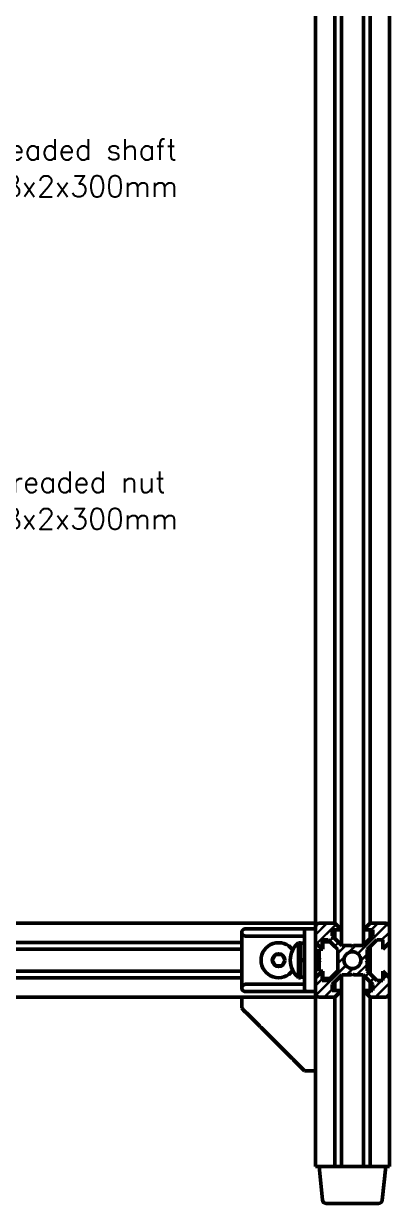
# Model space of a CAD drawing. Extents: x 28090 to 29926, y -10629 to -9321.
# Drawn here: x 28477.6 to 28576.7, y -9955.9 to -9635.7 of the extents above; entities that cross this region are included whole.
import ezdxf

# ---------------------------------------------------------------- set-up
doc = ezdxf.new("R2010")
doc.units = 0
doc.layers.add('Cotas', color=90, linetype='Continuous')
doc.layers.add('Hachura', color=9, linetype='Continuous')
for name, color, linetype, lineweight in [('Fixação e Transmissão', 5, 'Continuous', 50), ('Hotend', 4, 'Continuous', 50), ('Perfis e Cantoneiras', 2, 'Continuous', 50)]:
    doc.layers.add(name, color=color, linetype=linetype, lineweight=lineweight)
doc.styles.get("Standard").update_dxf_attribs({"font": 'romans.shx'})

msp = doc.modelspace()

# ---------------------------------------------------------------- hatches: boundary and pattern name
at = {"layer": 'Hachura'}
h = msp.add_hatch(dxfattribs=at)
h.set_pattern_fill('JIS_LC_8A', color=256, scale=0.25, angle=180.000005)
h.paths.add_polyline_path([(28572.203, -9896.468), (28569.603, -9893.868), (28566.953, -9893.868), (28566.703, -9893.618), (28566.453, -9893.868), (28563.803, -9893.868), (28561.203, -9896.468), (28561.203, -9898.068), (28563.703, -9898.068), (28561.903, -9899.868), (28558.142, -9899.868), (28557.703, -9899.868, -0.4142136), (28556.703, -9898.868), (28556.703, -9894.668), (28558.503, -9892.868), (28558.503, -9895.368), (28560.103, -9895.368), (28562.703, -9892.768), (28562.703, -9890.118), (28562.953, -9889.868), (28562.703, -9889.618), (28562.703, -9886.968), (28560.103, -9884.368), (28558.503, -9884.368), (28558.503, -9886.868), (28556.703, -9885.068), (28556.703, -9880.868, -0.4142136), (28557.703, -9879.868), (28561.903, -9879.868), (28563.703, -9881.668), (28561.903, -9881.668), (28561.203, -9881.668), (28561.203, -9883.268), (28561.903, -9883.968), (28563.703, -9885.768), (28563.803, -9885.868), (28566.453, -9885.868), (28566.703, -9886.118), (28566.953, -9885.868), (28569.603, -9885.868), (28569.703, -9885.768), (28571.503, -9883.968), (28572.203, -9883.268), (28572.203, -9881.668), (28571.503, -9881.668), (28569.703, -9881.668), (28571.503, -9879.868), (28575.703, -9879.868, -0.4142136), (28576.703, -9880.868), (28576.703, -9885.068), (28574.903, -9886.868), (28574.903, -9884.368), (28573.303, -9884.368), (28570.703, -9886.968), (28570.703, -9889.618), (28570.453, -9889.868), (28570.703, -9890.118), (28570.703, -9892.768), (28573.303, -9895.368), (28574.903, -9895.368), (28574.903, -9892.868), (28576.703, -9894.668), (28576.703, -9898.868, -0.4142136), (28575.703, -9899.868), (28575.142, -9899.868), (28574.142, -9899.868), (28571.503, -9899.868), (28569.703, -9898.068), (28572.203, -9898.068), (28572.203, -9896.468)])
h.paths.add_polyline_path([(28564.403, -9889.868, 1), (28569.003, -9889.868, 1), (28564.403, -9889.868)], flags=16)

# ---------------------------------------------------------------- linework, layer by layer
at = {"layer": 'Fixação e Transmissão'}
for p, q in [((28552.103, -9885.118), (28552.603, -9885.118)), ((28552.103, -9885.118), (28552.103, -9894.618)), ((28552.603, -9885.118), (28552.603, -9889.868)), ((28552.603, -9885.268), (28552.603, -9889.868)), ((28553.703, -9885.268), (28553.703, -9894.468)), ((28558.703, -9884.868), (28560.603, -9884.868)), ((28558.703, -9884.868), (28558.703, -9886.868)), ((28560.603, -9884.868), (28562.703, -9886.968)), ((28545.837, -9888.368), (28544.971, -9889.868)), ((28547.569, -9888.368), (28548.435, -9889.868)), ((28556.703, -9887.368), (28557.703, -9887.368)), ((28557.703, -9886.868), (28557.703, -9889.568)), ((28557.703, -9886.868), (28558.703, -9886.868)), ((28562.703, -9886.968), (28562.703, -9892.768)), ((28545.837, -9891.368), (28544.971, -9889.868)), ((28547.569, -9891.368), (28548.435, -9889.868)), ((28547.569, -9891.368), (28547.569, -9891.368)), ((28552.603, -9889.868), (28553.703, -9889.571)), ((28552.603, -9890.166), (28553.703, -9889.868)), ((28552.603, -9890.166), (28552.603, -9894.618)), ((28552.603, -9890.166), (28552.603, -9894.468)), ((28556.703, -9892.368), (28557.703, -9892.368)), ((28557.703, -9889.568), (28558.003, -9889.868)), ((28557.703, -9890.168), (28558.003, -9889.868)), ((28557.703, -9890.168), (28557.703, -9892.868)), ((28552.103, -9894.618), (28552.603, -9894.618)), ((28557.703, -9892.868), (28558.703, -9892.868)), ((28558.703, -9892.868), (28558.703, -9894.868)), ((28558.703, -9894.868), (28560.603, -9894.868)), ((28560.603, -9894.868), (28562.703, -9892.768))]:
    msp.add_line(p, q, dxfattribs=at)
at = {"layer": 'Fixação e Transmissão', "ltscale": 0.1}
for p, q in [((28553.703, -9885.268), (28552.603, -9885.268)), ((28545.837, -9888.368), (28547.569, -9888.368)), ((28545.837, -9891.368), (28547.569, -9891.368)), ((28553.703, -9894.468), (28552.603, -9894.468))]:
    msp.add_line(p, q, dxfattribs=at)
at = {"layer": 'Fixação e Transmissão'}
msp.add_circle((28546.703, -9889.868), 1.732, dxfattribs=at)
for centre, radius, start, end in [((28546.703, -9889.868), 4.75, 36.25467, 323.74533), ((28555.992, -9889.868), 6.139, 129.30765, 230.69235)]:
    msp.add_arc(centre, radius, start, end, dxfattribs=at)
at = {"layer": 'Hachura'}
for p, q in [((28556.703, -9887.868), (28557.703, -9887.868)), ((28556.703, -9891.868), (28557.703, -9891.868))]:
    msp.add_line(p, q, dxfattribs=at)
at = {"layer": 'Hotend'}
for p, q in [((28575.703, -9945.868), (28557.703, -9945.868)), ((28557.703, -9945.868), (28558.613, -9954.968)), ((28575.703, -9945.868), (28574.793, -9954.968)), ((28573.798, -9955.868), (28559.608, -9955.868))]:
    msp.add_line(p, q, dxfattribs=at)
for centre, start, end in [((28559.608, -9954.868), 185.71059, 270), ((28573.798, -9954.868), 270, 354.28941)]:
    msp.add_arc(centre, 1, start, end, dxfattribs=at)
at = {"layer": 'Perfis e Cantoneiras'}
for p, q in [((28556.703, -9945.868), (28556.703, -9500.867)), ((28576.703, -9945.868), (28576.703, -9500.867)), ((28561.903, -9879.868), (28561.903, -9540.866)), ((28563.703, -9885.768), (28563.703, -9540.866)), ((28569.703, -9885.768), (28569.703, -9540.866)), ((28571.503, -9879.868), (28571.503, -9540.866)), ((28430.201, -9879.868), (28556.703, -9879.868)), ((28556.703, -9885.068), (28556.703, -9880.868)), ((28561.903, -9879.868), (28557.703, -9879.868)), ((28561.203, -9883.268), (28561.203, -9881.668)), ((28563.703, -9881.668), (28561.203, -9881.668)), ((28563.703, -9881.668), (28561.903, -9879.868)), ((28561.903, -9883.968), (28561.903, -9881.668)), ((28561.903, -9883.968), (28561.903, -9881.668)), ((28561.903, -9883.968), (28561.903, -9881.668)), ((28569.703, -9881.668), (28571.503, -9879.868)), ((28572.203, -9881.668), (28569.703, -9881.668)), ((28575.703, -9879.868), (28571.503, -9879.868)), ((28571.503, -9883.968), (28571.503, -9881.668)), ((28571.503, -9883.968), (28571.503, -9881.668)), ((28571.503, -9883.968), (28571.503, -9881.668)), ((28572.203, -9883.268), (28572.203, -9881.668)), ((28576.703, -9885.068), (28576.703, -9880.868)), ((28447.201, -9885.068), (28536.703, -9885.068)), ((28558.503, -9886.868), (28556.703, -9885.068)), ((28560.103, -9884.368), (28558.503, -9884.368)), ((28558.503, -9886.868), (28558.503, -9884.368)), ((28561.903, -9886.168), (28560.103, -9884.368)), ((28563.803, -9885.868), (28561.203, -9883.268)), ((28566.453, -9885.868), (28563.803, -9885.868)), ((28566.703, -9886.118), (28566.453, -9885.868)), ((28566.703, -9886.118), (28566.953, -9885.868)), ((28569.603, -9885.868), (28566.953, -9885.868)), ((28569.603, -9885.868), (28572.203, -9883.268)), ((28570.703, -9886.968), (28573.303, -9884.368)), ((28571.503, -9893.568), (28571.503, -9886.168)), ((28571.503, -9893.568), (28571.503, -9886.168)), ((28571.503, -9893.568), (28571.503, -9886.168)), ((28573.303, -9884.368), (28574.903, -9884.368)), ((28574.903, -9886.868), (28574.903, -9884.368)), ((28574.903, -9886.868), (28576.703, -9885.068)), ((28447.201, -9886.868), (28536.703, -9886.868)), ((28562.703, -9889.618), (28562.703, -9886.968)), ((28570.703, -9889.618), (28570.703, -9886.968)), ((28562.953, -9889.868), (28562.703, -9889.618)), ((28562.953, -9889.868), (28562.703, -9890.118)), ((28562.703, -9892.768), (28562.703, -9890.118)), ((28570.453, -9889.868), (28570.703, -9889.618)), ((28570.453, -9889.868), (28570.703, -9890.118)), ((28570.703, -9892.768), (28570.703, -9890.118)), ((28447.201, -9892.868), (28536.703, -9892.868)), ((28447.201, -9894.668), (28536.703, -9894.668)), ((28558.503, -9892.868), (28556.703, -9894.668)), ((28556.703, -9898.868), (28556.703, -9894.668)), ((28558.503, -9895.368), (28558.503, -9892.868)), ((28560.103, -9895.368), (28558.503, -9895.368)), ((28562.703, -9892.768), (28560.103, -9895.368)), ((28563.803, -9893.868), (28561.203, -9896.468)), ((28561.903, -9898.068), (28561.903, -9895.768)), ((28561.903, -9898.068), (28561.903, -9895.768)), ((28561.903, -9898.068), (28561.903, -9895.768)), ((28563.703, -9945.868), (28563.703, -9893.968)), ((28566.453, -9893.868), (28563.803, -9893.868)), ((28566.703, -9893.618), (28566.453, -9893.868)), ((28566.703, -9893.618), (28566.953, -9893.868)), ((28569.603, -9893.868), (28566.953, -9893.868)), ((28569.603, -9893.868), (28572.203, -9896.468)), ((28569.703, -9945.868), (28569.703, -9893.968)), ((28570.703, -9892.768), (28573.303, -9895.368)), ((28571.503, -9898.068), (28571.503, -9895.768)), ((28571.503, -9898.068), (28571.503, -9895.768)), ((28571.503, -9898.068), (28571.503, -9895.768)), ((28573.303, -9895.368), (28574.903, -9895.368)), ((28574.903, -9895.368), (28574.903, -9892.868)), ((28574.903, -9892.868), (28576.703, -9894.668)), ((28576.703, -9898.868), (28576.703, -9894.668)), ((28561.203, -9896.468), (28561.203, -9898.068)), ((28563.703, -9898.068), (28561.203, -9898.068)), ((28563.703, -9898.068), (28561.903, -9899.868)), ((28572.203, -9898.068), (28569.703, -9898.068)), ((28569.703, -9898.068), (28571.503, -9899.868)), ((28572.203, -9896.468), (28572.203, -9898.068)), ((28380.36, -9899.868), (28556.703, -9899.868)), ((28561.903, -9899.868), (28557.703, -9899.868)), ((28561.903, -9945.868), (28561.903, -9899.868)), ((28571.503, -9945.868), (28571.503, -9899.868)), ((28575.703, -9899.868), (28571.503, -9899.868)), ((28556.703, -9945.868), (28576.703, -9945.868))]:
    msp.add_line(p, q, dxfattribs=at)
at = {"layer": 'Perfis e Cantoneiras', "color": 30}
for p, q in [((28536.703, -9897.368), (28536.703, -9882.368)), ((28536.703, -9897.368), (28536.703, -9882.368)), ((28537.703, -9881.368), (28554.118, -9881.368)), ((28554.118, -9881.368), (28537.703, -9881.368)), ((28553.703, -9882.368), (28553.703, -9897.368)), ((28553.703, -9882.368), (28553.703, -9897.368)), ((28556.703, -9881.368), (28554.118, -9881.368)), ((28554.118, -9881.368), (28556.703, -9881.368)), ((28556.703, -9881.368), (28556.703, -9898.368)), ((28556.703, -9897.368), (28556.703, -9882.368)), ((28553.703, -9883.368), (28538.117, -9883.368)), ((28553.703, -9883.368), (28538.117, -9883.368)), ((28557.703, -9888.618), (28557.703, -9891.118)), ((28557.703, -9888.618), (28557.703, -9891.118)), ((28554.118, -9898.368), (28537.703, -9898.368)), ((28554.118, -9898.368), (28537.703, -9898.368)), ((28538.117, -9896.368), (28553.703, -9896.368)), ((28553.703, -9896.368), (28538.117, -9896.368)), ((28556.703, -9898.368), (28554.118, -9898.368)), ((28556.703, -9898.368), (28554.118, -9898.368)), ((28536.703, -9902.868), (28536.703, -9899.868)), ((28536.703, -9902.868), (28536.703, -9899.868)), ((28537.703, -9899.868), (28556.703, -9899.868)), ((28556.703, -9899.868), (28537.703, -9899.868)), ((28556.703, -9899.868), (28556.703, -9918.868)), ((28556.703, -9918.868), (28556.703, -9899.868)), ((28556.703, -9919.868), (28553.703, -9919.868)), ((28556.703, -9919.868), (28553.703, -9919.868))]:
    msp.add_line(p, q, dxfattribs=at)
at = {"layer": 'Perfis e Cantoneiras'}
msp.add_circle((28566.703, -9889.868), 2.3, dxfattribs=at)
at = {"layer": 'Perfis e Cantoneiras', "color": 30}
for centre, start, end in [((28537.703, -9882.368), 157.5, 180), ((28537.703, -9882.368), 90, 101.25), ((28537.703, -9897.368), 180, 202.4993), ((28537.703, -9897.368), 258.75, 270)]:
    msp.add_arc(centre, 1, start, end, dxfattribs=at)
at = {"layer": 'Perfis e Cantoneiras'}
for centre, start, end in [((28557.703, -9880.868), 90, 180), ((28575.703, -9880.868), 0, 90), ((28557.703, -9898.868), 180, 270), ((28575.703, -9898.868), 270, 360)]:
    msp.add_arc(centre, 1, start, end, dxfattribs=at)
at = {"layer": 'Perfis e Cantoneiras', "color": 30}
for points, degree in [([(28536.703, -9882.368), (28536.703, -9882.172), (28536.779, -9881.986)], 2), ([(28536.779, -9881.986), (28536.703, -9882.172), (28536.703, -9882.368)], 2), ([(28536.703, -9882.368), (28536.703, -9882.271), (28536.722, -9882.175)], 2), ([(28536.811, -9882.751), (28536.703, -9882.565), (28536.703, -9882.368)], 2), ([(28536.703, -9882.368), (28536.703, -9882.467), (28536.73, -9882.564)], 2), ([(28536.722, -9882.172), (28536.742, -9882.076), (28536.779, -9881.986)], 2), ([(28536.73, -9882.564), (28536.757, -9882.66), (28536.811, -9882.751)], 2), ([(28536.779, -9881.986), (28536.851, -9881.809), (28536.996, -9881.661)], 2), ([(28536.996, -9881.661), (28536.851, -9881.809), (28536.779, -9881.986)], 2), ([(28536.779, -9881.986), (28536.817, -9881.895), (28536.872, -9881.813)], 2), ([(28537.117, -9883.076), (28536.912, -9882.928), (28536.811, -9882.751)], 2), ([(28536.811, -9882.751), (28536.864, -9882.842), (28536.941, -9882.924)], 2), ([(28536.872, -9881.813), (28536.926, -9881.731), (28536.996, -9881.661)], 2), ([(28536.941, -9882.924), (28537.019, -9883.006), (28537.117, -9883.076)], 2), ([(28536.996, -9881.661), (28537.121, -9881.532), (28537.32, -9881.445)], 2), ([(28537.32, -9881.445), (28537.121, -9881.532), (28536.996, -9881.661)], 2), ([(28536.996, -9881.661), (28537.066, -9881.592), (28537.147, -9881.537)], 2), ([(28537.147, -9881.537), (28537.229, -9881.483), (28537.319, -9881.445)], 2), ([(28537.32, -9881.445), (28537.41, -9881.407), (28537.506, -9881.388)], 2), ([(28537.32, -9881.445), (28537.401, -9881.41), (28537.508, -9881.388)], 2), ([(28537.508, -9881.388), (28537.401, -9881.41), (28537.32, -9881.445)], 2), ([(28537.508, -9881.388), (28537.604, -9881.369), (28537.702, -9881.368)], 2), ([(28537.508, -9881.388), (28537.572, -9881.372), (28537.703, -9881.368)], 2), ([(28537.703, -9881.368), (28537.572, -9881.372), (28537.508, -9881.388)], 2), ([(28553.735, -9881.986), (28553.703, -9882.172), (28553.703, -9882.368)], 2), ([(28553.703, -9882.368), (28553.703, -9882.172), (28553.735, -9881.986)], 2), ([(28553.703, -9882.564), (28553.703, -9882.368)], 1), ([(28553.703, -9882.368), (28553.703, -9882.565), (28553.703, -9882.751)], 2), ([(28553.703, -9882.751), (28553.703, -9882.927), (28553.703, -9883.075)], 2), ([(28553.825, -9881.661), (28553.765, -9881.809), (28553.735, -9881.986)], 2), ([(28553.735, -9881.986), (28553.765, -9881.809), (28553.825, -9881.661)], 2), ([(28553.959, -9881.445), (28553.876, -9881.532), (28553.825, -9881.661)], 2), ([(28553.825, -9881.661), (28553.877, -9881.532), (28553.959, -9881.445)], 2), ([(28554.037, -9881.388), (28553.993, -9881.41), (28553.959, -9881.445)], 2), ([(28553.959, -9881.445), (28553.993, -9881.41), (28554.037, -9881.388)], 2), ([(28554.118, -9881.368), (28554.063, -9881.372), (28554.037, -9881.388)], 2), ([(28554.037, -9881.388), (28554.063, -9881.372), (28554.118, -9881.368)], 2), ([(28537.576, -9883.292), (28537.294, -9883.205), (28537.117, -9883.076)], 2), ([(28537.117, -9883.076), (28537.216, -9883.145), (28537.331, -9883.2)], 2), ([(28537.331, -9883.2), (28537.447, -9883.255), (28537.576, -9883.292)], 2), ([(28537.841, -9883.349), (28537.69, -9883.327), (28537.576, -9883.292)], 2), ([(28537.576, -9883.292), (28537.705, -9883.33), (28537.841, -9883.349)], 2), ([(28538.117, -9883.368), (28537.932, -9883.365), (28537.841, -9883.349)], 2), ([(28537.841, -9883.349), (28537.978, -9883.368), (28538.117, -9883.368)], 2), ([(28553.703, -9883.076), (28553.703, -9883.205), (28553.703, -9883.292)], 2), ([(28553.703, -9883.292), (28553.703, -9883.327), (28553.703, -9883.349)], 2), ([(28553.703, -9883.349), (28553.703, -9883.365), (28553.703, -9883.368)], 2), ([(28557.703, -9887.868), (28556.703, -9887.868)], 1), ([(28557.703, -9887.868), (28556.703, -9887.868)], 1), ([(28557.703, -9887.868), (28557.703, -9887.868), (28557.703, -9887.926)], 2), ([(28557.703, -9887.868), (28557.703, -9887.868), (28557.703, -9887.926)], 2), ([(28557.703, -9887.926), (28557.703, -9887.983), (28557.703, -9888.088)], 2), ([(28557.703, -9887.926), (28557.703, -9887.983), (28557.703, -9888.088)], 2), ([(28557.703, -9888.088), (28557.703, -9888.194), (28557.703, -9888.331)], 2), ([(28557.703, -9888.088), (28557.703, -9888.194), (28557.703, -9888.331)], 2), ([(28557.703, -9888.331), (28557.703, -9888.469), (28557.703, -9888.618)], 2), ([(28557.703, -9888.331), (28557.703, -9888.469), (28557.703, -9888.618)], 2), ([(28557.703, -9891.868), (28556.703, -9891.868)], 1), ([(28557.703, -9891.868), (28556.703, -9891.868)], 1), ([(28557.703, -9891.118), (28557.703, -9891.268), (28557.703, -9891.406)], 2), ([(28557.703, -9891.406), (28557.703, -9891.543), (28557.703, -9891.649)], 2), ([(28557.703, -9891.406), (28557.703, -9891.543), (28557.703, -9891.649)], 2), ([(28557.703, -9891.649), (28557.703, -9891.754), (28557.703, -9891.811)], 2), ([(28557.703, -9891.649), (28557.703, -9891.754), (28557.703, -9891.811)], 2), ([(28557.703, -9891.811), (28557.703, -9891.868), (28557.703, -9891.868)], 2), ([(28557.703, -9891.811), (28557.703, -9891.868), (28557.703, -9891.868)], 2), ([(28536.703, -9897.368), (28536.703, -9897.172), (28536.811, -9896.986)], 2), ([(28536.73, -9897.173), (28536.703, -9897.27), (28536.703, -9897.368)], 2), ([(28536.722, -9897.564), (28536.703, -9897.467), (28536.703, -9897.368)], 2), ([(28536.779, -9897.751), (28536.703, -9897.565), (28536.703, -9897.368)], 2), ([(28536.703, -9897.368), (28536.703, -9897.565), (28536.779, -9897.751)], 2), ([(28536.779, -9897.751), (28536.742, -9897.661), (28536.722, -9897.565)], 2), ([(28536.811, -9896.986), (28536.757, -9897.077), (28536.73, -9897.173)], 2), ([(28536.872, -9897.924), (28536.817, -9897.842), (28536.779, -9897.751)], 2), ([(28536.996, -9898.076), (28536.851, -9897.928), (28536.779, -9897.751)], 2), ([(28536.779, -9897.751), (28536.851, -9897.928), (28536.996, -9898.076)], 2), ([(28536.811, -9896.986), (28536.912, -9896.809), (28537.117, -9896.661)], 2), ([(28536.941, -9896.813), (28536.864, -9896.895), (28536.811, -9896.986)], 2), ([(28536.996, -9898.076), (28536.926, -9898.006), (28536.872, -9897.924)], 2), ([(28537.117, -9896.661), (28537.019, -9896.731), (28536.941, -9896.813)], 2), ([(28537.147, -9898.2), (28537.066, -9898.145), (28536.996, -9898.076)], 2), ([(28537.32, -9898.292), (28537.121, -9898.205), (28536.996, -9898.076)], 2), ([(28536.996, -9898.076), (28537.121, -9898.205), (28537.32, -9898.292)], 2), ([(28537.117, -9896.661), (28537.294, -9896.532), (28537.576, -9896.445)], 2), ([(28537.331, -9896.537), (28537.216, -9896.592), (28537.117, -9896.661)], 2), ([(28537.32, -9898.292), (28537.229, -9898.255), (28537.147, -9898.2)], 2), ([(28537.508, -9898.349), (28537.411, -9898.33), (28537.32, -9898.292)], 2), ([(28537.508, -9898.349), (28537.401, -9898.327), (28537.32, -9898.292)], 2), ([(28537.32, -9898.292), (28537.401, -9898.327), (28537.508, -9898.349)], 2), ([(28537.576, -9896.445), (28537.447, -9896.482), (28537.331, -9896.537)], 2), ([(28537.702, -9898.368), (28537.604, -9898.368), (28537.508, -9898.349)], 2), ([(28537.703, -9898.368), (28537.572, -9898.365), (28537.508, -9898.349)], 2), ([(28537.508, -9898.349), (28537.572, -9898.365), (28537.703, -9898.368)], 2), ([(28537.576, -9896.445), (28537.69, -9896.41), (28537.841, -9896.388)], 2), ([(28537.841, -9896.388), (28537.705, -9896.407), (28537.576, -9896.445)], 2), ([(28537.841, -9896.388), (28537.932, -9896.372), (28538.117, -9896.368)], 2), ([(28538.117, -9896.368), (28537.978, -9896.368), (28537.841, -9896.388)], 2), ([(28553.703, -9896.368), (28553.703, -9896.372), (28553.703, -9896.388)], 2), ([(28553.703, -9896.388), (28553.703, -9896.41), (28553.703, -9896.445)], 2), ([(28553.703, -9896.445), (28553.703, -9896.532), (28553.703, -9896.661)], 2), ([(28553.703, -9896.662), (28553.703, -9896.81), (28553.703, -9896.986)], 2), ([(28553.703, -9896.986), (28553.703, -9897.172), (28553.703, -9897.368)], 2), ([(28553.703, -9897.368), (28553.703, -9897.173)], 1), ([(28553.703, -9897.368), (28553.703, -9897.565), (28553.735, -9897.751)], 2), ([(28553.735, -9897.751), (28553.703, -9897.565), (28553.703, -9897.368)], 2), ([(28553.735, -9897.751), (28553.765, -9897.928), (28553.825, -9898.076)], 2), ([(28553.825, -9898.076), (28553.765, -9897.928), (28553.735, -9897.751)], 2), ([(28553.825, -9898.076), (28553.876, -9898.205), (28553.959, -9898.292)], 2), ([(28553.959, -9898.292), (28553.877, -9898.205), (28553.825, -9898.076)], 2), ([(28553.959, -9898.292), (28553.993, -9898.327), (28554.037, -9898.349)], 2), ([(28554.037, -9898.349), (28553.993, -9898.327), (28553.959, -9898.292)], 2), ([(28554.037, -9898.349), (28554.063, -9898.365), (28554.118, -9898.368)], 2), ([(28554.118, -9898.368), (28554.063, -9898.365), (28554.037, -9898.349)], 2), ([(28536.703, -9899.868), (28536.703, -9899.868), (28536.722, -9899.868)], 2), ([(28536.722, -9899.868), (28536.741, -9899.868), (28536.779, -9899.868)], 2), ([(28536.779, -9899.868), (28536.817, -9899.868), (28536.872, -9899.868)], 2), ([(28536.872, -9899.868), (28536.926, -9899.868), (28536.996, -9899.868)], 2), ([(28536.996, -9899.868), (28537.066, -9899.868), (28537.147, -9899.868)], 2), ([(28537.147, -9899.868), (28537.229, -9899.868), (28537.32, -9899.868)], 2), ([(28537.32, -9899.868), (28537.411, -9899.868), (28537.508, -9899.868)], 2), ([(28537.508, -9899.868), (28537.703, -9899.868)], 1), ([(28536.703, -9902.868), (28553.703, -9919.868)], 1), ([(28556.703, -9918.868), (28556.703, -9919.038), (28556.703, -9919.199), (28556.703, -9919.304), (28556.703, -9919.4), (28556.703, -9919.494), (28556.703, -9919.575), (28556.703, -9919.613), (28556.703, -9919.65), (28556.703, -9919.683), (28556.703, -9919.715), (28556.703, -9919.742), (28556.703, -9919.769), (28556.703, -9919.791), (28556.703, -9919.812), (28556.703, -9919.828), (28556.703, -9919.843), (28556.703, -9919.853), (28556.703, -9919.862), (28556.703, -9919.865), (28556.703, -9919.868)], 2), ([(28556.703, -9919.063), (28556.703, -9919.16), (28556.703, -9919.251)], 2), ([(28556.703, -9919.251), (28556.703, -9919.342), (28556.703, -9919.424)], 2), ([(28556.703, -9919.424), (28556.703, -9919.506), (28556.703, -9919.575)], 2), ([(28556.703, -9919.575), (28556.703, -9919.645), (28556.703, -9919.7)], 2), ([(28556.703, -9919.7), (28556.703, -9919.754), (28556.703, -9919.792)], 2), ([(28556.703, -9919.792), (28556.703, -9919.83), (28556.703, -9919.849)], 2), ([(28556.703, -9919.849), (28556.703, -9919.868), (28556.703, -9919.868)], 2)]:
    msp.add_open_spline(points, degree=degree, dxfattribs=at)
for points, knots in [([(28557.703, -9887.868), (28557.703, -9887.87), (28557.703, -9887.872), (28557.703, -9887.873), (28557.703, -9887.878), (28557.703, -9887.883), (28557.703, -9887.887), (28557.703, -9887.895), (28557.703, -9887.903), (28557.703, -9887.911), (28557.703, -9887.921), (28557.703, -9887.932), (28557.703, -9887.943), (28557.703, -9887.956), (28557.703, -9887.97), (28557.703, -9887.983), (28557.703, -9888.015), (28557.703, -9888.049), (28557.703, -9888.088), (28557.703, -9888.228), (28557.703, -9888.422), (28557.703, -9888.618)], [1.5708, 1.5708, 1.5708, 1.5708, 1.683, 1.683, 1.683, 1.7952, 1.7952, 1.7952, 1.9074, 1.9074, 1.9074, 2.0196, 2.0196, 2.0196, 2.1318, 2.1318, 2.1318, 2.35619, 2.35619, 2.35619, 3.14159, 3.14159, 3.14159, 3.14159]), ([(28557.703, -9887.868), (28557.703, -9887.87), (28557.703, -9887.872), (28557.703, -9887.873), (28557.703, -9887.878), (28557.703, -9887.883), (28557.703, -9887.887), (28557.703, -9887.895), (28557.703, -9887.903), (28557.703, -9887.911), (28557.703, -9887.921), (28557.703, -9887.932), (28557.703, -9887.943), (28557.703, -9887.956), (28557.703, -9887.97), (28557.703, -9887.983), (28557.703, -9888.015), (28557.703, -9888.049), (28557.703, -9888.088), (28557.703, -9888.228), (28557.703, -9888.422), (28557.703, -9888.618)], [1.5708, 1.5708, 1.5708, 1.5708, 1.683, 1.683, 1.683, 1.7952, 1.7952, 1.7952, 1.9074, 1.9074, 1.9074, 2.0196, 2.0196, 2.0196, 2.1318, 2.1318, 2.1318, 2.35619, 2.35619, 2.35619, 3.14159, 3.14159, 3.14159, 3.14159]), ([(28557.703, -9891.118), (28557.703, -9891.315), (28557.703, -9891.509), (28557.703, -9891.649), (28557.703, -9891.668), (28557.703, -9891.686), (28557.703, -9891.705), (28557.703, -9891.739), (28557.703, -9891.769), (28557.703, -9891.794), (28557.703, -9891.805), (28557.703, -9891.816), (28557.703, -9891.826), (28557.703, -9891.834), (28557.703, -9891.842), (28557.703, -9891.85), (28557.703, -9891.854), (28557.703, -9891.859), (28557.703, -9891.864), (28557.703, -9891.865), (28557.703, -9891.867), (28557.703, -9891.868)], [0, 0, 0, 0, 0.785398, 0.785398, 0.785398, 0.897598, 0.897598, 0.897598, 1.122, 1.122, 1.122, 1.2342, 1.2342, 1.2342, 1.3464, 1.3464, 1.3464, 1.4586, 1.4586, 1.4586, 1.5708, 1.5708, 1.5708, 1.5708]), ([(28557.703, -9891.118), (28557.703, -9891.315), (28557.703, -9891.509), (28557.703, -9891.649), (28557.703, -9891.668), (28557.703, -9891.686), (28557.703, -9891.705), (28557.703, -9891.739), (28557.703, -9891.769), (28557.703, -9891.794), (28557.703, -9891.805), (28557.703, -9891.816), (28557.703, -9891.826), (28557.703, -9891.834), (28557.703, -9891.842), (28557.703, -9891.85), (28557.703, -9891.854), (28557.703, -9891.859), (28557.703, -9891.864), (28557.703, -9891.865), (28557.703, -9891.867), (28557.703, -9891.868)], [0, 0, 0, 0, 0.785398, 0.785398, 0.785398, 0.897598, 0.897598, 0.897598, 1.122, 1.122, 1.122, 1.2342, 1.2342, 1.2342, 1.3464, 1.3464, 1.3464, 1.4586, 1.4586, 1.4586, 1.5708, 1.5708, 1.5708, 1.5708]), ([(28536.703, -9899.868), (28536.705, -9899.868), (28536.707, -9899.868), (28536.709, -9899.868), (28536.716, -9899.868), (28536.722, -9899.868), (28536.728, -9899.868), (28536.738, -9899.868), (28536.749, -9899.868), (28536.759, -9899.868), (28536.773, -9899.868), (28536.788, -9899.868), (28536.802, -9899.868), (28536.82, -9899.868), (28536.838, -9899.868), (28536.856, -9899.868), (28536.878, -9899.868), (28536.9, -9899.868), (28536.921, -9899.868), (28536.946, -9899.868), (28536.971, -9899.868), (28536.996, -9899.868), (28537.024, -9899.868), (28537.052, -9899.868), (28537.079, -9899.868), (28537.139, -9899.868), (28537.202, -9899.868), (28537.269, -9899.868), (28537.405, -9899.868), (28537.553, -9899.868), (28537.703, -9899.868)], [0, 0, 0, 0, 0.1122, 0.1122, 0.1122, 0.224399, 0.224399, 0.224399, 0.336599, 0.336599, 0.336599, 0.448799, 0.448799, 0.448799, 0.560999, 0.560999, 0.560999, 0.673198, 0.673198, 0.673198, 0.785398, 0.785398, 0.785398, 0.897598, 0.897598, 0.897598, 1.122, 1.122, 1.122, 1.5708, 1.5708, 1.5708, 1.5708])]:
    msp.add_open_spline(points, degree=3, knots=knots, dxfattribs=at)

# ---------------------------------------------------------------- texts
at = {"layer": 'Cotas'}
for s, p in [('Threaded shaft', (28461.825, -9672.724)), ('TR8x2x300mm', (28463.274, -9682.724)), ('Threaded nut', (28465.825, -9762.943)), ('TR8x2x300mm', (28463.274, -9772.943))]:
    msp.add_text(s, height=5.67, dxfattribs=at).set_placement(p)

doc.saveas('drawing.dxf')
